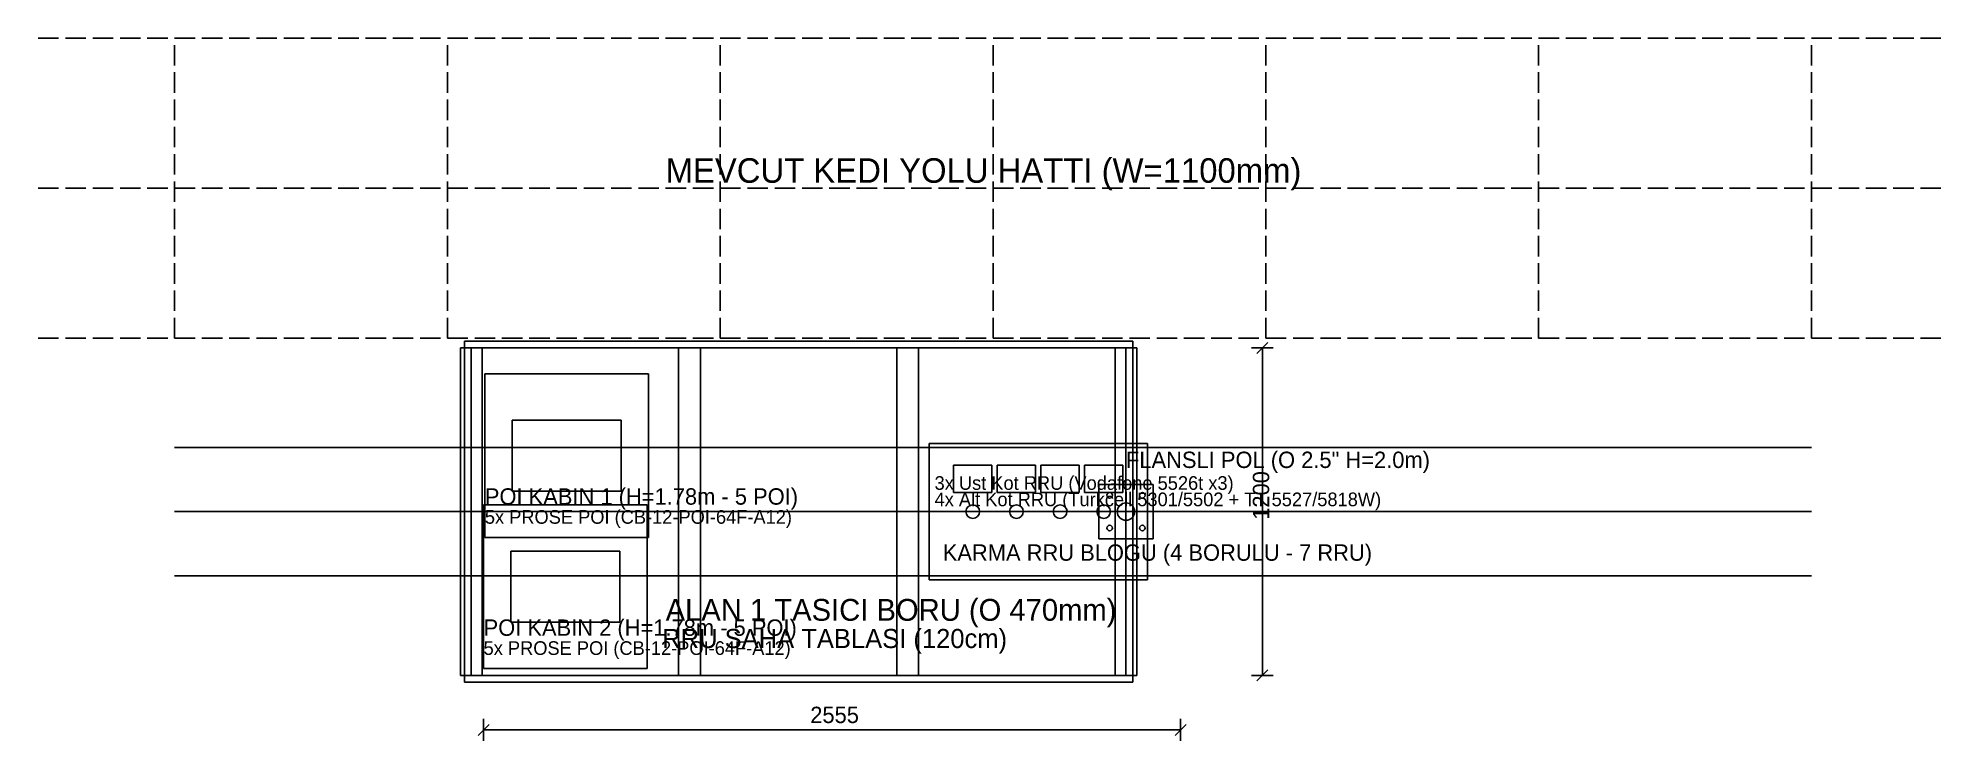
# Model space of a CAD drawing. Header units: millimetres. Extents: x -3500 to 3500, y -2026 to 550.
import ezdxf

# ---------------------------------------------------------------- set-up
doc = ezdxf.new("R2010")
doc.units = ezdxf.units.MM
doc.linetypes.add('DASHED', pattern=[100, 75, -25])
for name, color, linetype in [('CELIK_KIRISLER_HEB200', 1, 'CONTINUOUS'), ('FLANSLI_POL_DONANIMI', 3, 'CONTINUOUS'), ('GUVENLIK_KORKULUKLARI', 2, 'CONTINUOUS'), ('KABINLER_42U_20U', 6, 'CONTINUOUS'), ('KEDI_YOLU_REFERANS', 8, 'DASHED'), ('OLCUKLER', 2, 'CONTINUOUS'), ('PLATFORM_TABLALARI', 7, 'CONTINUOUS'), ('POI_MODULLERI', 30, 'CONTINUOUS'), ('RRU_EKIPMANLARI', 5, 'CONTINUOUS'), ('TASICI_BORULAR_SILINDIRLER', 4, 'CONTINUOUS')]:
    doc.layers.add(name, color=color, linetype=linetype)

msp = doc.modelspace()

# ---------------------------------------------------------------- linework, layer by layer
at = {"layer": 'CELIK_KIRISLER_HEB200'}
for p, q in [((-1952.5, -1785.5), (-1952.5, -585.5)), ((-1952.5, -585.5), (-1872.5, -585.5)), ((-1872.5, -1785.5), (-1872.5, -585.5)), ((-1152.5, -1785.5), (-1152.5, -585.5)), ((-1152.5, -585.5), (-1072.5, -585.5)), ((-1072.5, -1785.5), (-1072.5, -585.5)), ((-352.5, -1785.5), (-352.5, -585.5)), ((-352.5, -585.5), (-272.5, -585.5)), ((-272.5, -1785.5), (-272.5, -585.5)), ((447.5, -1785.5), (447.5, -585.5)), ((447.5, -585.5), (527.5, -585.5)), ((527.5, -1785.5), (527.5, -585.5)), ((-1952.5, -1785.5), (-1872.5, -1785.5)), ((-1152.5, -1785.5), (-1072.5, -1785.5)), ((-352.5, -1785.5), (-272.5, -1785.5)), ((447.5, -1785.5), (527.5, -1785.5))]:
    msp.add_line(p, q, dxfattribs=at)
at = {"layer": 'FLANSLI_POL_DONANIMI'}
for p, q in [((587.5, -1085.5), (387.5, -1085.5)), ((387.5, -1085.5), (387.5, -1285.5)), ((587.5, -1285.5), (587.5, -1085.5)), ((387.5, -1285.5), (587.5, -1285.5))]:
    msp.add_line(p, q, dxfattribs=at)
for centre, radius in [((427.5, -1125.5), 10), ((547.5, -1125.5), 10), ((487.5, -1185.5), 31.8), ((427.5, -1245.5), 10), ((547.5, -1245.5), 10)]:
    msp.add_circle(centre, radius, dxfattribs=at)
at = {"layer": 'GUVENLIK_KORKULUKLARI'}
for p, q in [((512.5, -560.5), (-1937.5, -560.5)), ((-1937.5, -560.5), (-1937.5, -1810.5)), ((512.5, -1810.5), (512.5, -560.5)), ((-1937.5, -1810.5), (512.5, -1810.5))]:
    msp.add_line(p, q, dxfattribs=at)
at = {"layer": 'KABINLER_42U_20U'}
for p, q in [((-1262.7, -679.9), (-1862.7, -679.9)), ((-1862.7, -679.9), (-1862.7, -1279.9)), ((-1262.7, -1279.9), (-1262.7, -679.9)), ((-1267.3, -1160.6), (-1867.3, -1160.6)), ((-1867.3, -1160.6), (-1867.3, -1760.6)), ((-1267.3, -1760.6), (-1267.3, -1160.6)), ((-1862.7, -1279.9), (-1262.7, -1279.9)), ((-1867.3, -1760.6), (-1267.3, -1760.6))]:
    msp.add_line(p, q, dxfattribs=at)
at = {"layer": 'KEDI_YOLU_REFERANS'}
for p, q in [((-3500, 550), (3500, 550)), ((-3000, -550), (-3000, 550)), ((-2000, -550), (-2000, 550)), ((-1000, -550), (-1000, 550)), ((0, -550), (0, 550)), ((1000, -550), (1000, 550)), ((2000, -550), (2000, 550)), ((3000, -550), (3000, 550)), ((-3500, 0), (3500, 0)), ((-3500, -550), (3500, -550))]:
    msp.add_line(p, q, dxfattribs=at)
at = {"layer": 'OLCUKLER'}
for p, q in [((947.5, -585.5), (1027.5, -585.5)), ((967.5, -605.5), (1007.5, -565.5)), ((987.5, -1785.5), (987.5, -585.5)), ((947.5, -1785.5), (1027.5, -1785.5)), ((967.5, -1805.5), (1007.5, -1765.5)), ((-1867.3, -2025.5), (-1867.3, -1945.5)), ((687.5, -2025.5), (687.5, -1945.5)), ((-1887.3, -2005.5), (-1847.3, -1965.5)), ((-1867.3, -1985.5), (687.5, -1985.5)), ((667.5, -2005.5), (707.5, -1965.5))]:
    msp.add_line(p, q, dxfattribs=at)
at = {"layer": 'PLATFORM_TABLALARI'}
for p, q in [((487.5, -585.5), (-1912.5, -585.5)), ((-1912.5, -585.5), (-1912.5, -1785.5)), ((487.5, -1785.5), (487.5, -585.5)), ((-1912.5, -1785.5), (487.5, -1785.5))]:
    msp.add_line(p, q, dxfattribs=at)
at = {"layer": 'POI_MODULLERI'}
for p, q in [((-1362.7, -849.9), (-1762.7, -849.9)), ((-1762.7, -849.9), (-1762.7, -1109.9)), ((-1362.7, -1109.9), (-1362.7, -849.9)), ((-1762.7, -1109.9), (-1362.7, -1109.9)), ((-1367.3, -1330.6), (-1767.3, -1330.6)), ((-1767.3, -1330.6), (-1767.3, -1590.6)), ((-1367.3, -1590.6), (-1367.3, -1330.6)), ((-1767.3, -1590.6), (-1367.3, -1590.6))]:
    msp.add_line(p, q, dxfattribs=at)
at = {"layer": 'RRU_EKIPMANLARI'}
for p, q in [((565.8, -935.5), (-234.2, -935.5)), ((-234.2, -935.5), (-234.2, -1435.5)), ((565.8, -1435.5), (565.8, -935.5)), ((-4.2, -1015.5), (-144.2, -1015.5)), ((-144.2, -1015.5), (-144.2, -1115.5)), ((-4.2, -1115.5), (-4.2, -1015.5)), ((155.8, -1015.5), (15.8, -1015.5)), ((15.8, -1015.5), (15.8, -1115.5)), ((155.8, -1115.5), (155.8, -1015.5)), ((315.8, -1015.5), (175.8, -1015.5)), ((175.8, -1015.5), (175.8, -1115.5)), ((315.8, -1115.5), (315.8, -1015.5)), ((475.8, -1015.5), (335.8, -1015.5)), ((335.8, -1015.5), (335.8, -1115.5)), ((475.8, -1115.5), (475.8, -1015.5)), ((-144.2, -1115.5), (-4.2, -1115.5)), ((15.8, -1115.5), (155.8, -1115.5)), ((175.8, -1115.5), (315.8, -1115.5)), ((335.8, -1115.5), (475.8, -1115.5)), ((-234.2, -1435.5), (565.8, -1435.5))]:
    msp.add_line(p, q, dxfattribs=at)
for centre in [(-74.2, -1185.5), (85.8, -1185.5), (245.8, -1185.5), (405.8, -1185.5)]:
    msp.add_circle(centre, 25, dxfattribs=at)
at = {"layer": 'TASICI_BORULAR_SILINDIRLER'}
for p, q in [((-3000, -950.5), (3000, -950.5)), ((-3000, -1185.5), (3000, -1185.5)), ((-3000, -1420.5), (3000, -1420.5))]:
    msp.add_line(p, q, dxfattribs=at)

# ---------------------------------------------------------------- texts
at = {"layer": 'FLANSLI_POL_DONANIMI'}
msp.add_text('FLANSLI POL (O 2.5" H=2.0m)', height=60, dxfattribs=at).set_placement((487.5, -1025.5))
at = {"layer": 'KABINLER_42U_20U'}
for s, p in [('POI KABIN 1 (H=1.78m - 5 POI)', (-1862.7, -1159.9)), ('POI KABIN 2 (H=1.78m - 5 POI)', (-1867.3, -1640.6))]:
    msp.add_text(s, height=60, dxfattribs=at).set_placement(p)
at = {"layer": 'KEDI_YOLU_REFERANS'}
msp.add_text('MEVCUT KEDI YOLU HATTI (W=1100mm)', height=90, dxfattribs=at).set_placement((-1200, 20))
at = {"layer": 'OLCUKLER'}
msp.add_text('1200', height=60, rotation=90, dxfattribs=at).set_placement((1012.5, -1215.5))
msp.add_text('2555', height=60, dxfattribs=at).set_placement((-669.9, -1960.5))
at = {"layer": 'PLATFORM_TABLALARI'}
msp.add_text('RRU SAHA TABLASI (120cm)', height=70, dxfattribs=at).set_placement((-1212.5, -1685.5))
at = {"layer": 'POI_MODULLERI'}
for p in [(-1862.7, -1229.9), (-1867.3, -1710.6)]:
    msp.add_text('5x PROSE POI (CB-12-POI-64F-A12)', height=50, dxfattribs=at).set_placement(p)
at = {"layer": 'RRU_EKIPMANLARI'}
for s, height, p in [('4x Alt Kot RRU (Turkcell 5301/5502 + TT 5527/5818W)', 50, (-214.2, -1165.5)), ('3x Ust Kot RRU (Vodafone 5526t x3)', 50, (-214.2, -1105.5)), ('KARMA RRU BLOGU (4 BORULU - 7 RRU)', 60, (-184.2, -1365.5))]:
    msp.add_text(s, height=height, dxfattribs=at).set_placement(p)
at = {"layer": 'TASICI_BORULAR_SILINDIRLER'}
msp.add_text('ALAN 1 TASICI BORU (O 470mm)', height=80, dxfattribs=at).set_placement((-1200, -1585.5))

doc.saveas('drawing.dxf')
